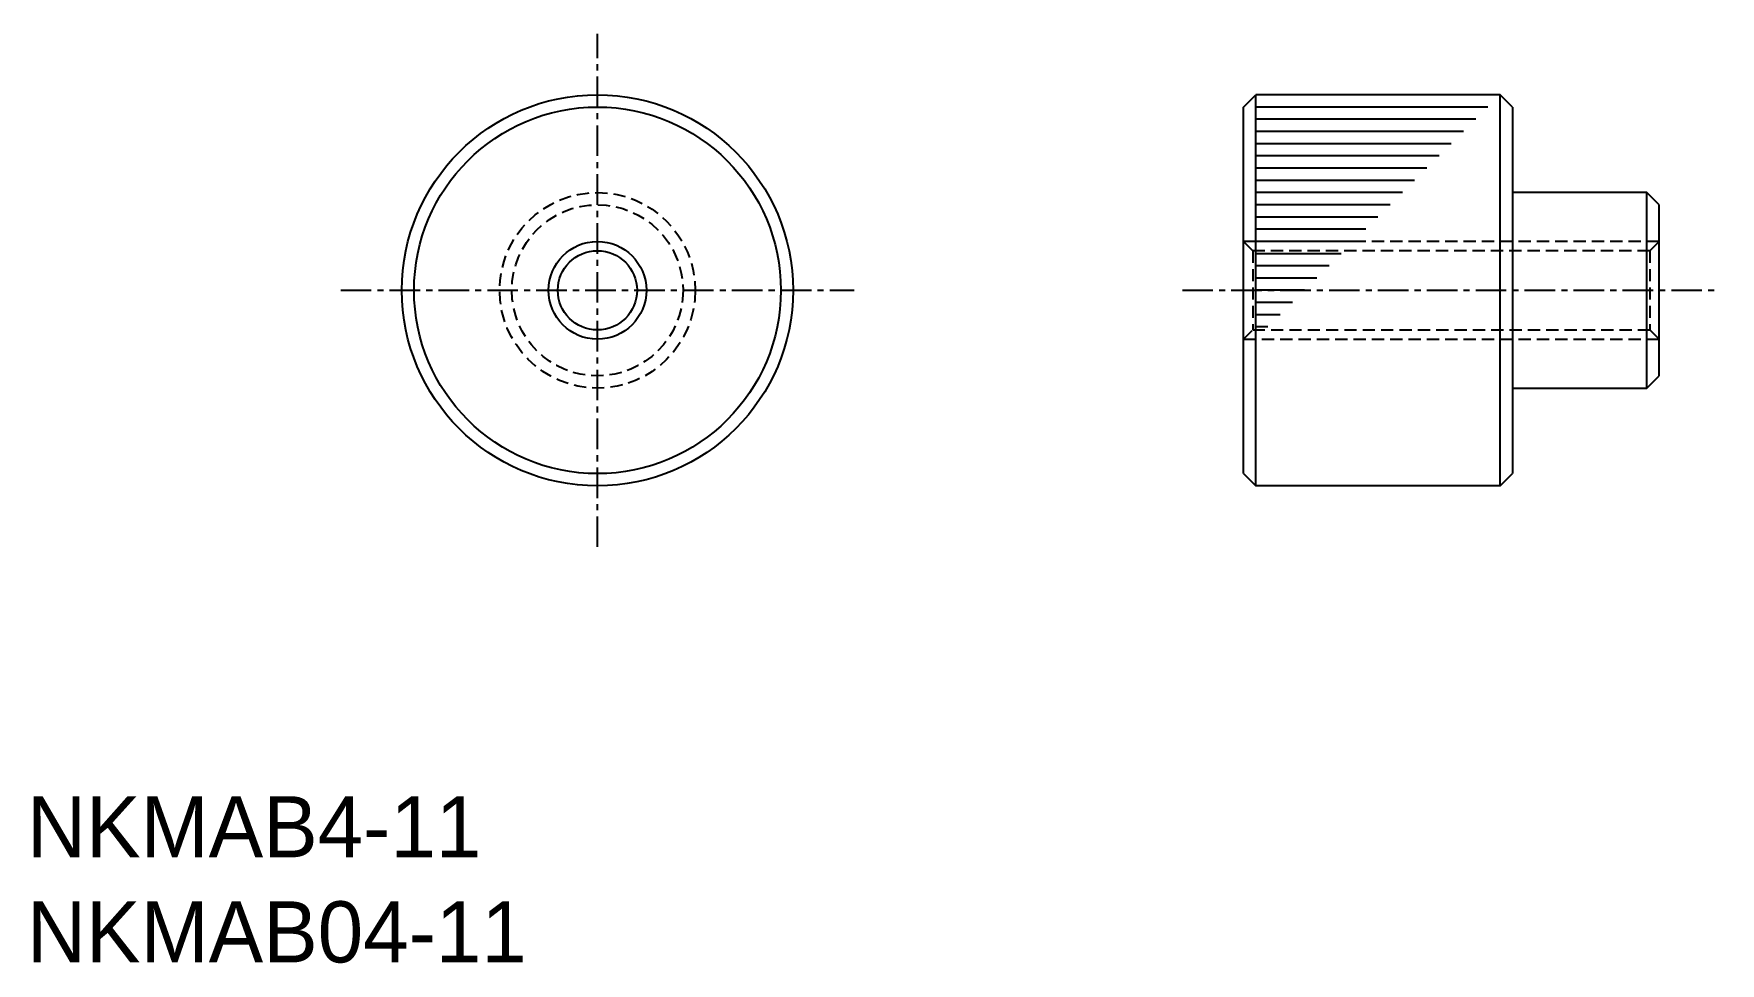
# Model space of a CAD drawing. Extents: x 0.3 to 69.2, y 0 to 38.
import ezdxf

# ---------------------------------------------------------------- set-up
doc = ezdxf.new("R2010")
doc.units = 0
doc.linetypes.add('CENTER', pattern=[2, 1.25, -0.25, 0.25, -0.25])
doc.linetypes.add('DASHED', pattern=[0.75, 0.5, -0.25])
doc.layers.get('0').update_dxf_attribs({"linetype": 'CONTINUOUS'})
doc.layers.add('CENTER', color=1, linetype='CENTER')

msp = doc.modelspace()

# ---------------------------------------------------------------- linework, layer by layer
at = {"color": 7, "linetype": 'CONTINUOUS'}
for p, q in [((49.75, 35), (50.25, 35.5)), ((50.25, 19.5), (50.25, 35.5)), ((60.25, 35.5), (50.25, 35.5)), ((60.25, 19.5), (60.25, 35.5)), ((60.75, 35), (60.25, 35.5)), ((49.75, 20), (49.75, 35)), ((59.75, 35), (50.25, 35)), ((59.25, 34.5), (50.25, 34.5)), ((60.75, 35), (60.75, 20)), ((58.75, 34), (50.25, 34)), ((58.25, 33.5), (50.25, 33.5)), ((57.75, 33), (50.25, 33)), ((57.25, 32.5), (50.25, 32.5)), ((56.75, 32), (50.25, 32)), ((56.25, 31.5), (50.25, 31.5)), ((66.25, 31.5), (60.75, 31.5)), ((66.25, 23.5), (66.25, 31.5)), ((66.75, 31), (66.25, 31.5)), ((55.75, 31), (50.25, 31)), ((55.25, 30.5), (50.25, 30.5)), ((66.75, 24), (66.75, 31)), ((54.75, 30), (50.25, 30)), ((54.25, 29.5), (50.25, 29.5)), ((53.75, 29), (50.25, 29)), ((53.25, 28.5), (50.25, 28.5)), ((52.75, 28), (50.25, 28)), ((52.25, 27.5), (50.25, 27.5)), ((51.75, 27), (50.25, 27)), ((60.25, 27.5), (60.25, 27.5)), ((51.25, 26.5), (50.25, 26.5)), ((50.75, 26), (50.25, 26)), ((60.25, 24.5), (60.25, 24.5)), ((60.75, 23.5), (66.25, 23.5)), ((66.25, 23.5), (66.75, 24)), ((49.75, 20), (50.25, 19.5)), ((60.25, 19.5), (50.25, 19.5)), ((60.25, 19.5), (60.75, 20))]:
    msp.add_line(p, q, dxfattribs=at)
at = {"color": 3, "linetype": 'DASHED'}
for p, q in [((66.75, 29.5), (49.75, 29.5)), ((50.129, 29.121), (49.75, 29.5)), ((50.129, 29.121), (50.129, 25.879)), ((66.371, 29.121), (50.129, 29.121)), ((66.371, 29.121), (66.75, 29.5)), ((66.371, 29.121), (66.371, 25.879)), ((49.75, 25.5), (50.129, 25.879)), ((50.129, 25.879), (66.371, 25.879)), ((66.371, 25.879), (66.75, 25.5)), ((49.75, 25.5), (66.75, 25.5))]:
    msp.add_line(p, q, dxfattribs=at)
at = {"color": 7, "linetype": 'CONTINUOUS'}
for radius in [8, 7.5, 1.621]:
    msp.add_circle((23.329, 27.5), radius, dxfattribs=at)
at = {"color": 3, "linetype": 'DASHED'}
for radius in [4, 3.5]:
    msp.add_circle((23.329, 27.5), radius, dxfattribs=at)
at = {"color": 3, "linetype": 'CONTINUOUS'}
msp.add_circle((23.329, 27.5), 2, dxfattribs=at)
at = {"layer": 'CENTER', "color": 1, "linetype": 'CENTER'}
for p, q in [((23.329, 17), (23.329, 38)), ((12.829, 27.5), (33.829, 27.5)), ((47.25, 27.5), (69.25, 27.5))]:
    msp.add_line(p, q, dxfattribs=at)

# ---------------------------------------------------------------- texts
at = {"color": 7, "linetype": 'CONTINUOUS'}
for s, p in [('NKMAB4-11', (0, 4.302)), ('NKMAB04-11', (0, 0))]:
    msp.add_text(s, height=2.5, dxfattribs=at).set_placement(p)

doc.saveas('drawing.dxf')
